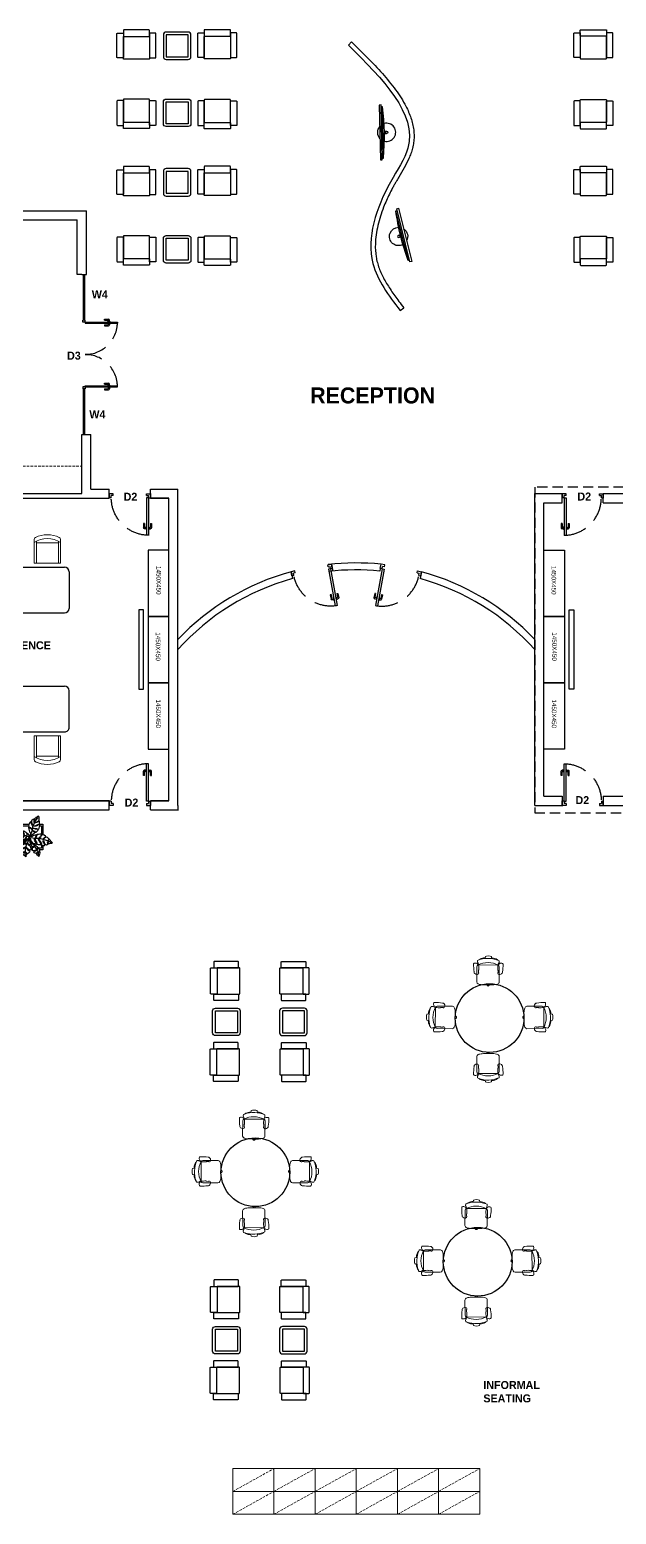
# Model space of a CAD drawing. Header units: inches. Extents: x 484217 to 497210, y -26946 to -21493.
# Drawn here: x 485669 to 486246, y -25058 to -23597 of the extents above; entities that cross this region are included whole.
import ezdxf
from ezdxf.enums import TextEntityAlignment as Align

# ---------------------------------------------------------------- set-up
doc = ezdxf.new("R2010")
doc.units = ezdxf.units.IN
doc.header["$LTSCALE"] = 20
doc.header["$MEASUREMENT"] = 0
for name, pattern in [('DASHED', [0.75, 0.5, -0.25]), ('HIDDEN', [9.525, 6.35, -3.175]), ('HIDDEN2', [0.1875, 0.125, -0.0625])]:
    doc.linetypes.add(name, pattern=pattern)
for name, color, linetype in [('_text', 7, 'Continuous'), ('A_FURN', 250, 'Continuous'), ('Ceco.NET 17', 3, 'Continuous'), ('GLAZING', 4, 'Continuous'), ('I-DOORS', 104, 'Continuous'), ('I-FURN', 4, 'Continuous'), ('I-WALL-IN', 3, 'Continuous'), ('SCREEN', 252, 'Continuous'), ('Water Main', 5, 'DASHED')]:
    doc.layers.add(name, color=color, linetype=linetype)
doc.layers.add('A-furniture', color=50, linetype='Continuous', lineweight=9)
doc.layers.add('I-ANNO-TEXT', color=7, linetype='Continuous', lineweight=18)
doc.styles.add('F-TEXT', font='techl___.ttf')
doc.styles.add('ISO', font='ISO', dxfattribs={"width": 0.85})
doc.styles.add('MICRO', font='')
doc.styles.get('MICRO').set_extended_font_data('MicrogrammaSSi', bold=True)

# ---------------------------------------------------------------- blocks, each defined once
blk = doc.blocks.new('205')
at = {"layer": 'A-furniture'}
for p, q in [((-290, 207), (-290, -310)), ((-240, 168), (-240, -310)), ((-240, 130), (240, 130)), ((240, -310), (240, 168)), ((290, -310), (290, 207)), ((-290, -310), (290, -310))]:
    blk.add_line(p, q, dxfattribs=at)
for centre, radius, start, end in [((-240, 207), 50, 114.9011, 180), ((0, -310), 535, 57.1763, 122.8237), ((0, -310), 620, 65.0989, 114.9011), ((240, 207), 50, 360, 65.0989)]:
    blk.add_arc(centre, radius, start, end, dxfattribs=at)
at = {"layer": 'A-furniture', "style": 'ISO', "width": 0.85, "flags": 3}
blk.add_attdef('KAB', text='', height=100, dxfattribs=at).set_placement((0, 0), align=Align.CENTER)
blk = doc.blocks.new('EIHFEOUH')
at = {"linetype": 'ByBlock'}
for points in [[(275, 0), (-275, 0, 0.414214), (-285, -10), (-285, -130, 0.414214), (-275, -140), (275, -140, 0.414214), (285, -130), (285, -10, 0.414214)], [(-415, -70), (-295, -70, -0.414214), (-285, -80), (-285, -600, -0.414214), (-295, -610), (-415, -610, -0.414214), (-425, -600), (-425, -80, -0.414214)], [(-275, -140), (275, -140, -0.414214), (285, -150), (285, -630, -0.414214), (275, -640), (-275, -640, -0.414214), (-285, -630), (-285, -150, -0.414214)], [(415, -70), (295, -70, 0.414214), (285, -80), (285, -600, 0.414214), (295, -610), (415, -610, 0.414214), (425, -600), (425, -80, 0.414214)]]:
    blk.add_lwpolyline(points, format="xyb", close=True, dxfattribs=at)
blk = doc.blocks.new('A$C6A0E07C9')
at = {"layer": 'A-furniture'}
for p, q in [((-0.291, 0.02), (-0.289, 0.029)), ((-0.288, 0.01), (-0.291, 0.02)), ((-0.289, 0.029), (-0.284, 0.038)), ((-0.282, 0.002), (-0.288, 0.01)), ((-0.284, 0.038), (-0.276, 0.044)), ((-0.274, -0.003), (-0.282, 0.002)), ((-0.276, 0.044), (-0.267, 0.046)), ((-0.269, 0.177), (-0.266, 0.205)), ((-0.214, 0.272), (0.118, 0.288)), ((-0.012, 0.242), (-0.025, 0.242)), ((-0.011, 0.243), (-0.012, 0.242)), ((-0.008, 0.248), (-0.011, 0.243)), ((-0.011, 0.243), (-0.011, 0.243)), ((0.038, 0.251), (-0.003, 0.25)), ((0.042, 0.251), (0.045, 0.247)), ((0.045, 0.247), (0.046, 0.246)), ((0.046, 0.246), (0.048, 0.245)), ((0.048, 0.245), (0.048, 0.245)), ((0.159, 0.25), (0.179, -0.167)), ((0.315, 0.121), (0.306, 0.12)), ((0.313, 0.121), (0.347, 0.116)), ((0.315, 0.152), (0.319, 0.129)), ((0.351, 0.113), (0.36, 0.088)), ((0.364, 0.015), (0.358, -0.011)), ((0.36, 0.088), (0.366, 0.051)), ((0.366, 0.051), (0.364, 0.015)), ((-0.264, -0.004), (-0.274, -0.003)), ((-0.189, -0.217), (0.143, -0.2)), ((0.009, -0.176), (-0.004, -0.177)), ((0.009, -0.176), (0.009, -0.176)), ((0.01, -0.176), (0.009, -0.176)), ((0.013, -0.182), (0.01, -0.176)), ((0.059, -0.18), (0.018, -0.183)), ((0.063, -0.179), (0.066, -0.175)), ((0.066, -0.175), (0.067, -0.174)), ((0.067, -0.174), (0.069, -0.173)), ((0.069, -0.173), (0.069, -0.173)), ((0.296, -0.147), (0.284, -0.159)), ((0.311, -0.022), (0.322, -0.023)), ((0.32, -0.023), (0.355, -0.015)), ((0.355, -0.015), (0.356, -0.013)), ((0.356, -0.013), (0.358, -0.011))]:
    blk.add_line(p, q, dxfattribs=at)
for centre, radius, start, end in [((0.027, 0.278), 0.0792, 129.4999, 189.1152), ((0.007, 0.283), 0.0635, 94.0792, 117.5938), ((0.224, -0.892), 1.257, 92.3594, 100.1757), ((0.172, 0.345), 0.0192, 28.1256, 89.2436), ((0.121, 0.323), 0.0749, 330.3794, 24.513), ((0.182, 0.142), 0.452, 175.5289, 182.0991), ((72.219, 3.627), 72.574, 182.76527, 182.92488), ((0.594, -0.035), 0.893, 162.1203, 164.4323), ((-0.21, 0.223), 0.0487, 94.526, 161.0109), ((-0.022, 0.271), 0.0292, 192.0047, 264.4409), ((-0.004, 0.244), 0.00623, 84.8455, 131.3174), ((0.037, 0.241), 0.0101, 64.5281, 88.6391), ((0.001, 1.553), 1.309, 272.0899, 276.676), ((0.117, 0.241), 0.0463, 34.0902, 88.4441), ((0.149, 0.274), 0.0211, 279.8693, 313.3434), ((-0.249, 0.025), 0.471, 334.5973, 30.9732), ((0.17, 0.245), 0.0129, 130.1366, 158.0173), ((0.187, 0.181), 0.0779, 100.0525, 108.2672), ((0.108, 0.326), 0.0879, 309.6726, 333.0223), ((-1.125, 2.793), 2.849, 297.1157, 298.0695), ((-0.92, -0.013), 1.143, 14.0931, 15.0056), ((0.234, 0.223), 0.0597, 72.5282, 107.7011), ((0.195, 0.222), 0.0806, 25.5198, 45.5387), ((-0.301, 0.026), 0.614, 339.6108, 22.0467), ((0.128, 0.125), 0.189, 8.0925, 40.8276), ((0.31, 0.129), 0.0088, 301.088, 3.1667), ((0.347, 0.111), 0.00513, 22.8184, 91.0076), ((0.081, -0.062), 0.341, 182.481, 200.7553), ((-0.186, -0.16), 0.0572, 202.8821, 266.1169), ((0.052, -0.207), 0.0792, 176.5782, 236.1936), ((0.002, -0.206), 0.0292, 101.2525, 173.6887), ((0.031, -0.214), 0.0635, 248.0997, 271.6142), ((0.017, -0.177), 0.00623, 234.376, 280.848), ((0.131, 0.976), 1.257, 265.5178, 273.334), ((0.058, -0.17), 0.0101, 277.0543, 301.1654), ((0.152, -1.479), 1.309, 89.0174, 93.6036), ((0.138, -0.155), 0.0449, 276.7939, 330.1521), ((0.172, -0.191), 0.0211, 52.3501, 85.8241), ((0.197, -0.155), 0.0211, 212.6602, 229.0352), ((0.163, -0.292), 0.122, 63.0548, 80.6357), ((0.136, -0.248), 0.0879, 32.6712, 56.0209), ((0.202, -0.26), 0.0192, 276.4498, 337.5679), ((-0.92, -0.013), 1.143, 350.6964, 351.6126), ((0.149, -0.244), 0.0749, 341.1805, 35.314), ((0.324, 0.055), 0.26, 246.1539, 250.8174), ((0.249, -0.153), 0.0392, 254.2998, 275.9911), ((0.254, -0.14), 0.0518, 269.3553, 293.3788), ((0.116, -0.038), 0.211, 328.6962, 1.8079), ((0.318, -0.031), 0.00903, 2.1237, 63.3709)]:
    blk.add_arc(centre, radius, start, end, dxfattribs=at)
blk = doc.blocks.new('door 1')
for p, q in [((86, 0), (0, 0)), ((0, -90), (0, 0)), ((86, -43), (86, 0)), ((814, 0), (900, 0)), ((814, -43), (814, 0)), ((900, -90), (900, 0)), ((43, -90), (0, -90)), ((86, -43), (43, -43)), ((43, -90), (43, -43)), ((43, -90), (43, -43)), ((43, -90), (43, -911)), ((43, -90), (86, -90)), ((86, -90), (86, -909)), ((814, -43), (857, -43)), ((857, -90), (857, -43)), ((857, -90), (857, -43)), ((857, -90), (900, -90)), ((857, -90), (857, -90)), ((-21, -652), (-21, -749)), ((0, -652), (-21, -652)), ((0, -652), (0, -738)), ((32, -738), (0, -738)), ((32, -770), (0, -770)), ((32, -727), (32, -781)), ((43, -727), (32, -727)), ((43, -781), (32, -781)), ((86, -727), (96, -727)), ((86, -781), (96, -781)), ((96, -727), (96, -781)), ((96, -738), (129, -738)), ((96, -770), (129, -770)), ((129, -652), (129, -738)), ((129, -652), (150, -652)), ((150, -652), (150, -749))]:
    blk.add_line(p, q)
at = {"linetype": 'DASHED', "ltscale": 50}
blk.add_arc((32, -86), 825, 270.745, 1.3972, dxfattribs=at)
for centre, start, end in [((0, -749), 180, 270), ((129, -749), 270, 0)]:
    blk.add_arc(centre, 21.4, start, end)
blk = doc.blocks.new('pivot door')
blk.add_line((-188253, -329835), (-188265, -329835))
at = {"layer": 'I-DOORS', "rotation": 180}
blk.add_blockref('door 1', (-188253, -329835), dxfattribs=at)
blk = doc.blocks.new('glass door- 1500')
for p, q in [((410311, -8728), (410311, -8632)), ((410364, -8611), (410332, -8611)), ((410332, -8728), (410332, -8643)), ((410364, -8643), (410332, -8643)), ((410375, -8600), (410364, -8600)), ((410364, -8653), (410364, -8600)), ((410375, -8653), (410364, -8653)), ((410375, -9162), (410375, -8433)), ((410396, -9162), (410396, -8433)), ((410396, -8600), (410407, -8600)), ((410396, -8653), (410407, -8653)), ((410407, -8653), (410407, -8600)), ((410407, -8611), (410439, -8611)), ((410407, -8643), (410439, -8643)), ((410439, -8728), (410439, -8643)), ((410461, -8728), (410461, -8632)), ((411747, -8728), (411747, -8632)), ((411800, -8611), (411768, -8611)), ((411800, -8643), (411768, -8643)), ((411768, -8728), (411768, -8643)), ((411811, -8600), (411800, -8600)), ((411800, -8653), (411800, -8600)), ((411811, -8653), (411800, -8653)), ((411811, -9162), (411811, -8433)), ((411832, -9162), (411832, -8433)), ((411832, -8600), (411843, -8600)), ((411832, -8653), (411843, -8653)), ((411843, -8653), (411843, -8600)), ((411843, -8611), (411875, -8611)), ((411843, -8643), (411875, -8643)), ((411875, -8728), (411875, -8643)), ((411896, -8728), (411896, -8632)), ((410332, -8728), (410311, -8728)), ((410439, -8728), (410461, -8728)), ((411768, -8728), (411747, -8728)), ((411875, -8728), (411896, -8728)), ((410332, -9162), (410332, -9209)), ((410375, -9162), (410332, -9162)), ((410375, -9209), (410332, -9209)), ((410375, -9162), (410375, -9209)), ((410375, -9162), (410375, -9209)), ((410375, -9162), (410396, -9162)), ((411832, -9162), (411811, -9162)), ((411832, -9162), (411832, -9209)), ((411832, -9162), (411832, -9209)), ((411832, -9162), (411875, -9162)), ((411832, -9209), (411875, -9209)), ((411875, -9162), (411875, -9209))]:
    blk.add_line(p, q)
for points in [[(410375, -8433), (410396, -8433)], [(411832, -8433), (411811, -8433)]]:
    blk.add_lwpolyline(points)
for centre, start, end in [((410332, -8632), 90, 180), ((410439, -8632), 0, 90), ((411768, -8632), 90, 180), ((411875, -8632), 0, 90)]:
    blk.add_arc(centre, 21.4, start, end)
at = {"linetype": 'DASHED', "ltscale": 50}
for centre, start, end in [((410375, -9162), 0, 90), ((411832, -9162), 90, 180)]:
    blk.add_arc(centre, 729, start, end, dxfattribs=at)
blk = doc.blocks.new('asdas')
for points in [[(124, 1937.4), (95.1, 1820.9)], [(99, 1819.9), (127.9, 1936.4)], [(102.8, 1823.1), (129.8, 1931.8)], [(127.9, 1936.4), (124, 1937.4)], [(129.8, 1931.8), (126.9, 1932.5)], [(118.3, 1874.4), (123.2, 1873.2)], [(118.9, 1876.8), (121.4, 1876.2)], [(119.5, 1879.2), (124.4, 1878)], [(95.1, 1820.9), (99, 1819.9)], [(99.9, 1823.8), (102.8, 1823.1)]]:
    blk.add_lwpolyline(points)
for points in [[(102.8, 1823.1, 0.053571), (129.8, 1931.8)], [(112.8, 1892.3, 0.392563), (106.3, 1865.9)], [(114.2, 1858, 1.292134), (123.6, 1895.6)]]:
    blk.add_lwpolyline(points, format="xyb")
blk.add_circle((123.8, 1875.6), 2.5)
blk = doc.blocks.new('Drawing10')
at = {"layer": 'Ceco.NET 17', "color": 7}
for p, q in [((-0.02, 0.263), (-0.059, 0.273)), ((0.029, 0.247), (-0.02, 0.263)), ((0.07, 0.24), (0.029, 0.247)), ((0.103, 0.231), (0.07, 0.24)), ((0.156, 0.21), (0.103, 0.231)), ((0.189, 0.199), (0.156, 0.21))]:
    blk.add_line(p, q, dxfattribs=at)
for points in [[(0.331, 0.528), (0.32, 0.524), (0.312, 0.519), (0.305, 0.512), (0.303, 0.502), (0.302, 0.488), (0.297, 0.489), (0.297, 0.5), (0.294, 0.505), (0.289, 0.504), (0.28, 0.496), (0.271, 0.491), (0.266, 0.483), (0.266, 0.466), (0.266, 0.443), (0.266, 0.43), (0.262, 0.426), (0.26, 0.433), (0.259, 0.456), (0.261, 0.479), (0.255, 0.482), (0.243, 0.473), (0.234, 0.468), (0.226, 0.462), (0.22, 0.453), (0.218, 0.439), (0.225, 0.417), (0.233, 0.398), (0.243, 0.379), (0.242, 0.371), (0.236, 0.375), (0.232, 0.386), (0.223, 0.402), (0.212, 0.423), (0.209, 0.437), (0.198, 0.435), (0.188, 0.417), (0.184, 0.408), (0.18, 0.396), (0.174, 0.372), (0.189, 0.355), (0.203, 0.347), (0.221, 0.334), (0.227, 0.323), (0.23, 0.315), (0.224, 0.319), (0.217, 0.33), (0.2, 0.34), (0.183, 0.352), (0.174, 0.355), (0.174, 0.348), (0.177, 0.325), (0.183, 0.3), (0.19, 0.282), (0.203, 0.266), (0.203, 0.253), (0.194, 0.21), (0.213, 0.227), (0.233, 0.24), (0.269, 0.267), (0.269, 0.27), (0.26, 0.283), (0.237, 0.295), (0.233, 0.306), (0.241, 0.302), (0.265, 0.293), (0.279, 0.277), (0.288, 0.276), (0.289, 0.275), (0.292, 0.278), (0.308, 0.291), (0.319, 0.301), (0.325, 0.309), (0.32, 0.318), (0.302, 0.321), (0.281, 0.325), (0.255, 0.331), (0.243, 0.335), (0.248, 0.336), (0.269, 0.337), (0.297, 0.331), (0.325, 0.325), (0.335, 0.326), (0.341, 0.338), (0.345, 0.361), (0.349, 0.379), (0.349, 0.394), (0.332, 0.39), (0.302, 0.376), (0.276, 0.372), (0.258, 0.37), (0.259, 0.376), (0.278, 0.377), (0.297, 0.384), (0.318, 0.394), (0.338, 0.4), (0.346, 0.41), (0.345, 0.427), (0.343, 0.446), (0.323, 0.442), (0.306, 0.43), (0.285, 0.42), (0.272, 0.42), (0.286, 0.427), (0.309, 0.438), (0.328, 0.452), (0.34, 0.456), (0.34, 0.479), (0.34, 0.499), (0.34, 0.512), (0.336, 0.519)], [(-0.066, 0.275), (-0.059, 0.28), (-0.052, 0.283), (-0.038, 0.283), (-0.021, 0.284), (-0.008, 0.285), (-0.001, 0.28), (0.001, 0.27), (0.005, 0.258), (0.009, 0.257), (0.006, 0.266), (0.004, 0.277), (0.005, 0.287), (0.009, 0.289), (0.02, 0.292), (0.03, 0.295), (0.038, 0.296), (0.048, 0.289), (0.052, 0.271), (0.055, 0.257), (0.057, 0.245), (0.063, 0.247), (0.06, 0.265), (0.055, 0.282), (0.051, 0.293), (0.049, 0.298), (0.052, 0.3), (0.067, 0.298), (0.08, 0.297), (0.093, 0.295), (0.094, 0.279), (0.097, 0.261), (0.102, 0.245), (0.103, 0.236), (0.107, 0.232), (0.109, 0.237), (0.105, 0.253), (0.1, 0.268), (0.099, 0.281), (0.103, 0.293), (0.109, 0.29), (0.118, 0.283), (0.131, 0.278), (0.144, 0.268), (0.147, 0.25), (0.145, 0.229), (0.148, 0.216), (0.151, 0.222), (0.151, 0.232), (0.15, 0.246), (0.151, 0.254), (0.149, 0.261), (0.153, 0.261), (0.16, 0.255), (0.17, 0.243), (0.175, 0.232), (0.184, 0.219), (0.192, 0.204), (0.184, 0.192), (0.172, 0.182), (0.164, 0.173), (0.153, 0.168), (0.138, 0.166), (0.128, 0.169), (0.131, 0.178), (0.139, 0.192), (0.144, 0.201), (0.145, 0.207), (0.136, 0.207), (0.13, 0.198), (0.123, 0.175), (0.119, 0.165), (0.113, 0.16), (0.101, 0.159), (0.086, 0.159), (0.076, 0.16), (0.07, 0.168), (0.077, 0.18), (0.094, 0.197), (0.105, 0.21), (0.108, 0.221), (0.104, 0.225), (0.097, 0.212), (0.086, 0.2), (0.075, 0.19), (0.066, 0.176), (0.059, 0.166), (0.051, 0.163), (0.037, 0.164), (0.027, 0.167), (0.011, 0.182), (0.024, 0.189), (0.046, 0.208), (0.056, 0.22), (0.06, 0.228), (0.061, 0.236), (0.054, 0.234), (0.048, 0.221), (0.034, 0.207), (0.02, 0.2), (0.006, 0.19), (-0.006, 0.192), (-0.016, 0.199), (-0.022, 0.206), (-0.025, 0.215), (-0.009, 0.225), (0.006, 0.233), (0.015, 0.242), (0.01, 0.245), (0, 0.238), (-0.011, 0.232), (-0.025, 0.222), (-0.03, 0.223), (-0.033, 0.231), (-0.041, 0.249), (-0.053, 0.26), (-0.063, 0.271)], [(0.547, 0.11), (0.54, 0.118), (0.532, 0.126), (0.525, 0.137), (0.516, 0.148), (0.509, 0.156), (0.5, 0.156), (0.49, 0.152), (0.48, 0.141), (0.478, 0.146), (0.486, 0.156), (0.5, 0.159), (0.5, 0.166), (0.494, 0.172), (0.48, 0.183), (0.468, 0.192), (0.455, 0.2), (0.441, 0.194), (0.428, 0.187), (0.419, 0.178), (0.411, 0.169), (0.405, 0.172), (0.414, 0.183), (0.423, 0.191), (0.434, 0.198), (0.441, 0.202), (0.446, 0.208), (0.437, 0.213), (0.416, 0.227), (0.401, 0.232), (0.387, 0.234), (0.37, 0.217), (0.362, 0.2), (0.351, 0.184), (0.342, 0.185), (0.354, 0.197), (0.36, 0.213), (0.369, 0.226), (0.376, 0.235), (0.375, 0.241), (0.365, 0.245), (0.35, 0.245), (0.332, 0.242), (0.31, 0.239), (0.301, 0.227), (0.293, 0.205), (0.288, 0.186), (0.284, 0.196), (0.291, 0.218), (0.295, 0.226), (0.297, 0.231), (0.293, 0.234), (0.278, 0.23), (0.257, 0.222), (0.245, 0.217), (0.23, 0.21), (0.219, 0.207), (0.193, 0.203), (0.197, 0.184), (0.202, 0.158), (0.211, 0.143), (0.223, 0.13), (0.23, 0.115), (0.248, 0.106), (0.267, 0.098), (0.294, 0.089), (0.297, 0.095), (0.294, 0.111), (0.284, 0.125), (0.273, 0.14), (0.267, 0.158), (0.267, 0.172), (0.271, 0.174), (0.277, 0.171), (0.277, 0.152), (0.288, 0.135), (0.296, 0.124), (0.305, 0.103), (0.306, 0.087), (0.325, 0.084), (0.344, 0.081), (0.362, 0.076), (0.368, 0.082), (0.366, 0.093), (0.354, 0.119), (0.344, 0.135), (0.336, 0.148), (0.328, 0.168), (0.334, 0.172), (0.346, 0.152), (0.358, 0.13), (0.373, 0.107), (0.377, 0.091), (0.376, 0.078), (0.383, 0.072), (0.403, 0.068), (0.412, 0.067), (0.426, 0.069), (0.43, 0.074), (0.422, 0.085), (0.416, 0.103), (0.405, 0.125), (0.401, 0.139), (0.401, 0.148), (0.407, 0.147), (0.411, 0.135), (0.419, 0.116), (0.427, 0.095), (0.438, 0.082), (0.454, 0.076), (0.462, 0.078), (0.473, 0.085), (0.479, 0.096), (0.47, 0.116), (0.474, 0.124), (0.478, 0.112), (0.485, 0.101), (0.49, 0.094), (0.501, 0.098), (0.515, 0.102), (0.524, 0.106), (0.537, 0.105)], [(-0.02, -0.051), (-0.027, -0.031), (-0.033, -0.013), (-0.042, 0.014), (-0.044, 0.024), (-0.029, 0.039), (-0.019, 0.044), (-0.016, 0.05), (-0.023, 0.049), (-0.034, 0.045), (-0.042, 0.037), (-0.049, 0.037), (-0.053, 0.049), (-0.049, 0.062), (-0.045, 0.089), (-0.037, 0.094), (-0.019, 0.097), (-0.004, 0.096), (0, 0.099), (-0.007, 0.101), (-0.027, 0.105), (-0.039, 0.105), (-0.037, 0.111), (-0.028, 0.119), (-0.014, 0.13), (-0.001, 0.143), (0.017, 0.14), (0.033, 0.129), (0.045, 0.128), (0.038, 0.133), (0.027, 0.138), (0.027, 0.145), (0.037, 0.147), (0.069, 0.152), (0.123, 0.156), (0.151, 0.158), (0.123, 0.138), (0.091, 0.116), (0.071, 0.087), (0.054, 0.088), (0.05, 0.102), (0.057, 0.122), (0.054, 0.125), (0.046, 0.111), (0.044, 0.093), (0.051, 0.08), (0.055, 0.068), (0.049, 0.052), (0.039, 0.035), (0.025, 0.043), (0.021, 0.065), (0.012, 0.088), (0.004, 0.093), (0.009, 0.078), (0.014, 0.06), (0.016, 0.044), (0.023, 0.032), (0.031, 0.023), (0.024, 0.008), (0.015, -0.005), (0.009, -0.013), (0, 0), (-0.004, 0.026), (-0.01, 0.039), (-0.012, 0.029), (-0.007, 0.004), (-0.004, -0.007), (0.003, -0.017), (-0.011, -0.021), (-0.018, -0.023)], [(0.203, 0.147), (0.221, 0.112), (0.237, 0.101), (0.268, 0.081), (0.273, 0.073), (0.272, 0.067), (0.27, 0.056), (0.274, 0.051), (0.278, 0.064), (0.283, 0.071), (0.29, 0.066), (0.298, 0.059), (0.31, 0.052), (0.313, 0.037), (0.311, 0.023), (0.307, 0.007), (0.31, -0.006), (0.316, 0), (0.315, 0.011), (0.318, 0.027), (0.322, 0.035), (0.327, 0.03), (0.335, 0.013), (0.345, -0.005), (0.344, -0.017), (0.333, -0.03), (0.322, -0.044), (0.33, -0.043), (0.337, -0.033), (0.348, -0.031), (0.349, -0.048), (0.344, -0.067), (0.339, -0.086), (0.335, -0.104), (0.312, -0.083), (0.306, -0.071), (0.299, -0.066), (0.302, -0.055), (0.313, -0.049), (0.315, -0.041), (0.306, -0.046), (0.294, -0.053), (0.291, -0.06), (0.279, -0.055), (0.266, -0.047), (0.255, -0.032), (0.269, -0.019), (0.287, -0.014), (0.3, -0.011), (0.299, -0.004), (0.286, -0.007), (0.271, -0.009), (0.256, -0.017), (0.247, -0.019), (0.238, -0.009), (0.233, 0.008), (0.233, 0.019), (0.228, 0.033), (0.237, 0.041), (0.256, 0.042), (0.265, 0.044), (0.264, 0.049), (0.256, 0.047), (0.236, 0.046), (0.228, 0.045), (0.222, 0.073), (0.216, 0.101), (0.206, 0.131)]]:
    blk.add_lwpolyline(points, close=True, dxfattribs=at)
for points in [[(0.206, 0.225), (0.234, 0.312), (0.243, 0.364), (0.261, 0.413), (0.297, 0.476), (0.326, 0.508)], [(0, 0.276), (0, 0.4), (0.182, 0.4)], [(0, 0.23), (0, 0.238)], [(0.025, 0.293), (0.025, 0.375), (0.175, 0.375)], [(0.224, 0.4), (0.232, 0.4)], [(0.237, 0.375), (0.242, 0.375)], [(0.259, 0.375), (0.295, 0.375)], [(0.338, 0.4), (0.4, 0.4), (0.4, 0.232)], [(0.348, 0.375), (0.375, 0.375), (0.375, 0.24)], [(0.375, 0.234), (0.375, 0.222)], [(0.126, 0.15), (0.09, 0.139), (0.044, 0.125), (0.007, 0.107), (-0.008, 0.075), (-0.019, 0.031), (-0.023, -0.012)], [(0, 0.142), (0, 0.191)], [(0.072, 0), (0.018, 0)], [(0.025, 0.19), (0.025, 0.202)], [(0.025, 0.134), (0.025, 0.169)], [(0.025, 0.03), (0.025, 0.042)], [(0.11, 0.025), (0.029, 0.025)], [(0.191, 0.189), (0.191, 0.164), (0.19, 0.141), (0.192, 0.118), (0.197, 0.094), (0.2, 0.079), (0.194, 0.076), (0.179, 0.082), (0.168, 0.093), (0.161, 0.107), (0.154, 0.102), (0.16, 0.091), (0.17, 0.076), (0.189, 0.069), (0.204, 0.057), (0.205, 0.04), (0.208, 0.023), (0.207, 0.007), (0.202, -0.007), (0.191, -0.008), (0.166, 0.008), (0.152, 0.026), (0.139, 0.043), (0.134, 0.037), (0.142, 0.022), (0.155, 0.007), (0.177, -0.01), (0.191, -0.021), (0.193, -0.032), (0.183, -0.043), (0.173, -0.051), (0.157, -0.061), (0.142, -0.052), (0.13, -0.036), (0.12, -0.034), (0.124, -0.043), (0.137, -0.054), (0.149, -0.063), (0.148, -0.067), (0.134, -0.077), (0.132, -0.096), (0.132, -0.113), (0.12, -0.102), (0.105, -0.09), (0.089, -0.075), (0.081, -0.058), (0.084, -0.048), (0.105, -0.042), (0.116, -0.037), (0.111, -0.031), (0.094, -0.037), (0.081, -0.04), (0.072, -0.043), (0.072, -0.025), (0.072, -0.007), (0.072, 0.008), (0.082, 0.015), (0.108, 0.023), (0.117, 0.031), (0.121, 0.039), (0.112, 0.035), (0.102, 0.028), (0.084, 0.025), (0.072, 0.035), (0.072, 0.055), (0.078, 0.07), (0.087, 0.087), (0.099, 0.088), (0.124, 0.093), (0.14, 0.094), (0.135, 0.098), (0.121, 0.099), (0.102, 0.098), (0.098, 0.102), (0.103, 0.108), (0.116, 0.119), (0.13, 0.132), (0.191, 0.189)], [(0.185, 0.178), (0.165, 0.136), (0.14, 0.087), (0.126, 0.037), (0.12, -0.01), (0.114, -0.055), (0.117, -0.082), (0.127, -0.102)], [(0.153, 0.025), (0.14, 0.025)], [(0.179, 0), (0.164, 0)], [(0.235, 0), (0.204, 0)], [(0.231, 0.025), (0.207, 0.025)], [(0.212, 0.19), (0.269, 0.184), (0.331, 0.182), (0.383, 0.173), (0.451, 0.152), (0.511, 0.127), (0.529, 0.115)], [(0.218, 0.108), (0.265, 0.06), (0.283, 0.028), (0.312, -0.014), (0.323, -0.05), (0.331, -0.093)], [(0.315, 0), (0.309, 0)], [(0.318, 0.025), (0.311, 0.025)], [(0.375, 0.099), (0.375, 0.025), (0.33, 0.025)], [(0.4, 0.068), (0.4, 0), (0.342, 0)]]:
    blk.add_lwpolyline(points, dxfattribs=at)
for radius, start, end in [(0.152, 66.8462, 69.1635), (0.152, 207.3985, 208.1983), (0.11, 239.4978, 242.4297), (0.11, 256.133, 263.4421)]:
    blk.add_arc((0.19, 0.193), radius, start, end, dxfattribs=at)

msp = doc.modelspace()

# ---------------------------------------------------------------- linework, layer by layer
for p, q in [((485985.3, -23609, 6.9), (485982.1, -23612.2, 6.9)), ((486032.9, -23873.3, 6.9), (486036.5, -23870.6, 6.9)), ((485925.7, -24130.4, 6.9), (485927, -24137.1, 6.9)), ((485965.5, -24123, 6.9), (485966.8, -24129.7, 6.9)), ((486013.5, -24127, 6.9), (486013, -24129.7, 6.9)), ((486054, -24130.4, 6.9), (486052.8, -24137.1, 6.9))]:
    msp.add_line(p, q)
for radius, start, end in [(242.5, 105.3408, 136.3732), (242.5, 84.2411, 96.5664), (235.7, 84.3738, 96.5664), (242.5, 43.6267, 74.6591), (235.7, 105.4832, 138.1229), (235.7, 41.8769, 74.5167)]:
    msp.add_arc((485989.9, -24364.2, 6.9), radius, start, end)
msp.add_spline([(485982.1, -23612.2, 6.9), (486040.6, -23713.5, 6.9), (486023.6, -23746.9, 6.9), (486006.2, -23827.1, 6.9), (486032.9, -23873.3, 6.9)], degree=3)
msp.add_open_spline([(485985.3, -23609, 6.9), (485990.5, -23614.1, 6.9), (485995.8, -23619.3, 6.9), (486005.9, -23629.8, 6.9), (486010.9, -23635, 6.9), (486020.2, -23645.5, 6.9), (486024.6, -23650.8, 6.9), (486032.4, -23661.5, 6.9), (486035.8, -23666.8, 6.9), (486040.7, -23676.1, 6.9), (486042.3, -23680, 6.9), (486044.9, -23687.8, 6.9), (486045.9, -23691.7, 6.9), (486046.8, -23699, 6.9), (486046.8, -23702.3, 6.9), (486046.4, -23707.2, 6.9), (486046.2, -23708.9, 6.9), (486045.7, -23711.6, 6.9), (486045.5, -23712.6, 6.9), (486045, -23714.6, 6.9), (486044.8, -23715.4, 6.9), (486044.2, -23717.1, 6.9), (486044, -23717.9, 6.9), (486043, -23720.4, 6.9), (486042.4, -23722.1, 6.9), (486040.2, -23726.8, 6.9), (486038.6, -23729.9, 6.9), (486035.2, -23735.9, 6.9), (486033.4, -23739, 6.9), (486030.8, -23743.5, 6.9), (486029.9, -23745, 6.9), (486028.4, -23747.6, 6.9), (486027.8, -23748.6, 6.9), (486026.7, -23750.6, 6.9), (486026.2, -23751.6, 6.9), (486024.5, -23754.7, 6.9), (486023.4, -23756.8, 6.9), (486020.4, -23763, 6.9), (486018.5, -23767.3, 6.9), (486014.4, -23777.6, 6.9), (486012.5, -23783.7, 6.9), (486009.7, -23795.9, 6.9), (486008.8, -23801.9, 6.9), (486008.5, -23812.1, 6.9), (486008.8, -23816.3, 6.9), (486009.7, -23822.3, 6.9), (486010.1, -23824.2, 6.9), (486011.1, -23827.9, 6.9), (486011.7, -23829.8, 6.9), (486013.7, -23835.3, 6.9), (486015.4, -23839, 6.9), (486019.4, -23846.3, 6.9), (486021.7, -23849.9, 6.9), (486026.5, -23857.1, 6.9), (486029.1, -23860.7, 6.9), (486033.4, -23866.4, 6.9), (486034.9, -23868.5, 6.9), (486036.5, -23870.6, 6.9)], degree=3, knots=[0, 0, 0, 0, 57.064339, 57.064339, 114.128678, 114.128678, 171.193018, 171.193018, 228.257357, 228.257357, 268.319604, 268.319604, 308.381852, 308.381852, 341.286461, 341.286461, 357.598545, 357.598545, 368.155775, 368.155775, 376.613663, 376.613663, 385.071552, 385.071552, 401.987328, 401.987328, 433.867763, 433.867763, 465.748198, 465.748198, 481.645141, 481.645141, 492.193353, 492.193353, 502.741564, 502.741564, 523.837988, 523.837988, 566.030834, 566.030834, 626.217574, 626.217574, 686.404314, 686.404314, 730.748683, 730.748683, 751.400954, 751.400954, 772.053225, 772.053225, 813.563208, 813.563208, 855.073191, 855.073191, 896.583174, 896.583174, 920.254065, 920.254065, 920.254065, 920.254065])
at = {"layer": 'A-furniture', "linetype": 'HIDDEN2'}
for p, q in [((485868.4, -25035.2, 6.9), (485908.9, -25012.7, 6.9)), ((485908.9, -25035.2, 6.9), (485949.4, -25012.7, 6.9)), ((485949.4, -25035.2, 6.9), (485989.9, -25012.7, 6.9)), ((485989.9, -25035.2, 6.9), (486030.4, -25012.7, 6.9)), ((486030.4, -25035.2, 6.9), (486070.9, -25012.7, 6.9)), ((486070.9, -25035.2, 6.9), (486111.4, -25012.7, 6.9)), ((485868.4, -25057.7, 6.9), (485908.9, -25035.2, 6.9)), ((485908.9, -25057.7, 6.9), (485949.4, -25035.2, 6.9)), ((485949.4, -25057.7, 6.9), (485989.9, -25035.2, 6.9)), ((485989.9, -25057.7, 6.9), (486030.4, -25035.2, 6.9)), ((486030.4, -25057.7, 6.9), (486070.9, -25035.2, 6.9)), ((486070.9, -25057.7, 6.9), (486111.4, -25035.2, 6.9))]:
    msp.add_line(p, q, dxfattribs=at)
at = {"layer": 'A-furniture', "linetype": 'HIDDEN2', "elevation": 6.9}
msp.add_lwpolyline([(485575.7, -24026.5), (485719.9, -24026.5)], dxfattribs=at)
at = {"layer": 'A-furniture', "elevation": 6.9}
for points in [[(485908.9, -25035.2), (485908.9, -25012.7), (485868.4, -25012.7), (485868.4, -25035.2)], [(485949.4, -25035.2), (485949.4, -25012.7), (485908.9, -25012.7), (485908.9, -25035.2)], [(485989.9, -25035.2), (485989.9, -25012.7), (485949.4, -25012.7), (485949.4, -25035.2)], [(486030.4, -25035.2), (486030.4, -25012.7), (485989.9, -25012.7), (485989.9, -25035.2)], [(486070.9, -25035.2), (486070.9, -25012.7), (486030.4, -25012.7), (486030.4, -25035.2)], [(486111.4, -25035.2), (486111.4, -25012.7), (486070.9, -25012.7), (486070.9, -25035.2)], [(485908.9, -25057.7), (485908.9, -25035.2), (485868.4, -25035.2), (485868.4, -25057.7)], [(485949.4, -25057.7), (485949.4, -25035.2), (485908.9, -25035.2), (485908.9, -25057.7)], [(485989.9, -25057.7), (485989.9, -25035.2), (485949.4, -25035.2), (485949.4, -25057.7)], [(486030.4, -25057.7), (486030.4, -25035.2), (485989.9, -25035.2), (485989.9, -25057.7)], [(486070.9, -25057.7), (486070.9, -25035.2), (486030.4, -25035.2), (486030.4, -25057.7)], [(486111.4, -25057.7), (486111.4, -25035.2), (486070.9, -25035.2), (486070.9, -25057.7)]]:
    msp.add_lwpolyline(points, close=True, dxfattribs=at)
at = {"layer": 'A_FURN', "elevation": 6.9}
for points in [[(485785.1, -24109), (485785.1, -24174.3), (485805.4, -24174.3), (485805.4, -24109)], [(486194.6, -24109), (486194.6, -24174.3), (486174.4, -24174.3), (486174.4, -24109)], [(485785.1, -24174.3), (485785.1, -24239.5), (485805.4, -24239.5), (485805.4, -24174.3)], [(486194.6, -24174.3), (486194.6, -24239.5), (486174.4, -24239.5), (486174.4, -24174.3)], [(485785.1, -24239.5), (485785.1, -24304.8), (485805.4, -24304.8), (485805.4, -24239.5)], [(486194.6, -24239.5), (486194.6, -24304.8), (486174.4, -24304.8), (486174.4, -24239.5)]]:
    msp.add_lwpolyline(points, close=True, dxfattribs=at)
at = {"layer": 'GLAZING', "elevation": 6.9}
for points in [[(485721.4, -23882.9), (485721.4, -23837.9)], [(485722.7, -23882.9), (485722.7, -23837.9)], [(485722.7, -23882.9), (485721.4, -23882.9)], [(485721.4, -23995.4), (485721.4, -23950.4)], [(485722.7, -23950.4), (485721.4, -23950.4)], [(485722.7, -23995.4), (485722.7, -23950.4)]]:
    msp.add_lwpolyline(points, dxfattribs=at)
at = {"layer": 'I-FURN'}
for p, q in [((485309, -24125.9, 6.9), (485702.9, -24125.9, 6.9)), ((485707.4, -24130.4, 6.9), (485707.4, -24166.4, 6.9)), ((485354, -24170.9, 6.9), (485702.9, -24170.9, 6.9)), ((485354, -24242.9, 6.9), (485702.9, -24242.9, 6.9)), ((485707.4, -24283.4, 6.9), (485707.4, -24247.4, 6.9)), ((485309, -24287.9, 6.9), (485702.9, -24287.9, 6.9))]:
    msp.add_line(p, q, dxfattribs=at)
at = {"layer": 'I-FURN', "elevation": 6.9}
for points in [[(485802.9, -23626.3), (485824.5, -23626.3, 0.414214), (485827.2, -23623.6), (485827.2, -23602, 0.414214), (485824.5, -23599.3), (485802.9, -23599.3, 0.414214), (485800.2, -23602), (485800.2, -23623.6, 0.414214)], [(485802.9, -23665.3), (485824.5, -23665.3, -0.414214), (485827.2, -23668), (485827.2, -23689.6, -0.414214), (485824.5, -23692.3), (485802.9, -23692.3, -0.414214), (485800.2, -23689.6), (485800.2, -23668, -0.414214)], [(485802.9, -23760.7), (485824.5, -23760.7, 0.414214), (485827.2, -23758), (485827.2, -23736.4, 0.414214), (485824.5, -23733.7), (485802.9, -23733.7, 0.414214), (485800.2, -23736.4), (485800.2, -23758, 0.414214)], [(485802.9, -23799.6), (485824.5, -23799.6, -0.414214), (485827.2, -23802.3), (485827.2, -23823.9, -0.414214), (485824.5, -23826.6), (485802.9, -23826.6, -0.414214), (485800.2, -23823.9), (485800.2, -23802.3, -0.414214)], [(485875.6, -24562.4), (485875.6, -24584, -0.414214), (485872.9, -24586.7), (485851.3, -24586.7, -0.414214), (485848.6, -24584), (485848.6, -24562.4, -0.414214), (485851.3, -24559.7), (485872.9, -24559.7, -0.414214)], [(485914.5, -24562.4), (485914.5, -24584, 0.414214), (485917.2, -24586.7), (485938.8, -24586.7, 0.414214), (485941.5, -24584), (485941.5, -24562.4, 0.414214), (485938.8, -24559.7), (485917.2, -24559.7, 0.414214)], [(485875.6, -24875.6), (485875.6, -24897.2, -0.414214), (485872.9, -24899.9), (485851.3, -24899.9, -0.414214), (485848.6, -24897.2), (485848.6, -24875.6, -0.414214), (485851.3, -24872.9), (485872.9, -24872.9, -0.414214)], [(485914.5, -24875.6), (485914.5, -24897.2, 0.414214), (485917.2, -24899.9), (485938.8, -24899.9, 0.414214), (485941.5, -24897.2), (485941.5, -24875.6, 0.414214), (485938.8, -24872.9), (485917.2, -24872.9, 0.414214)]]:
    msp.add_lwpolyline(points, format="xyb", close=True, dxfattribs=at)
for points in [[(485802.9, -23623.6), (485824.5, -23623.6), (485824.5, -23602), (485802.9, -23602)], [(485802.9, -23668), (485824.5, -23668), (485824.5, -23689.6), (485802.9, -23689.6)], [(485802.9, -23758), (485824.5, -23758), (485824.5, -23736.4), (485802.9, -23736.4)], [(485802.9, -23802.3), (485824.5, -23802.3), (485824.5, -23823.9), (485802.9, -23823.9)], [(485872.9, -24562.4), (485872.9, -24584), (485851.3, -24584), (485851.3, -24562.4)], [(485917.2, -24562.4), (485917.2, -24584), (485938.8, -24584), (485938.8, -24562.4)], [(485872.9, -24875.6), (485872.9, -24897.2), (485851.3, -24897.2), (485851.3, -24875.6)], [(485917.2, -24875.6), (485917.2, -24897.2), (485938.8, -24897.2), (485938.8, -24875.6)]]:
    msp.add_lwpolyline(points, close=True, dxfattribs=at)
at = {"layer": 'I-FURN'}
for centre in [(486121, -24569.5, 6.9), (485890.6, -24721.2, 6.9), (486109.3, -24809.2, 6.9)]:
    msp.add_circle(centre, 33.8, dxfattribs=at)
for centre, major_axis, start_param, end_param in [((485702.9, -24130.4, 6.9), (3.18, 3.18), 5.497787, 7.068583), ((485702.9, -24166.4, 6.9), (3.18, 3.18), 3.926991, 5.497787), ((485702.9, -24247.4, 6.9), (-3.18, 3.18), 3.926991, 5.497787), ((485702.9, -24283.4, 6.9), (-3.18, 3.18), 2.356194, 3.926991)]:
    msp.add_ellipse(centre, major_axis=major_axis, ratio=1, start_param=start_param, end_param=end_param, dxfattribs=at)
at = {"layer": 'I-WALL-IN'}
for p, q in [((485719.9, -23837.9, 6.9), (485715.4, -23837.9, 6.9)), ((485724.4, -23995.4, 6.9), (485728.9, -23995.4, 6.9)), ((485575.7, -24053.5, 6.9), (485719.9, -24053.5, 6.9)), ((485746.9, -24053.5, 6.9), (485746.9, -24049, 6.9)), ((485746.9, -24053.5, 6.9), (485746.9, -24058, 6.9)), ((485787.4, -24053.5, 6.9), (485787.4, -24049, 6.9)), ((485787.4, -24053.5, 6.9), (485787.4, -24058, 6.9)), ((485809.9, -24049, 6.9), (485814.4, -24049, 6.9)), ((485814.4, -24053.5, 6.9), (485814.4, -24049, 6.9)), ((485814.4, -24360.2, 6.9), (485814.4, -24053.5, 6.9)), ((486192.4, -24053.5, 6.9), (486192.4, -24058, 6.9)), ((486232.9, -24053.5, 6.9), (486232.9, -24058, 6.9)), ((485805.4, -24058, 6.9), (485787.4, -24058, 6.9)), ((486192.4, -24062.5, 6.9), (486192.4, -24058, 6.9)), ((486232.9, -24062.5, 6.9), (486232.9, -24058, 6.9)), ((485631.9, -24355.7, 6.9), (485746.9, -24355.7, 6.9)), ((485746.9, -24360.2, 6.9), (485746.9, -24355.7, 6.9)), ((485746.9, -24364.7, 6.9), (485746.9, -24360.2, 6.9)), ((485787.4, -24355.7, 6.9), (485805.4, -24355.7, 6.9)), ((485787.4, -24360.2, 6.9), (485787.4, -24355.7, 6.9)), ((485787.4, -24364.7, 6.9), (485787.4, -24360.2, 6.9)), ((485814.4, -24360.2, 6.9), (485814.4, -24364.7, 6.9)), ((486192.4, -24351.2, 6.9), (486192.4, -24356.2, 6.9)), ((486192.4, -24360.2, 6.9), (486192.4, -24355.7, 6.9)), ((486232.9, -24351.2, 6.9), (486232.9, -24355.7, 6.9)), ((486232.9, -24360.2, 6.9), (486232.9, -24355.7, 6.9)), ((485631.9, -24364.7, 6.9), (485746.9, -24364.7, 6.9)), ((485787.4, -24364.7, 6.9), (485809.9, -24364.7, 6.9)), ((485809.9, -24364.7, 6.9), (485815, -24364.7, 6.9))]:
    msp.add_line(p, q, dxfattribs=at)
at = {"layer": 'I-WALL-IN', "elevation": 6.9}
for points in [[(485631.9, -23775.2), (485724.4, -23775.2)], [(485724.4, -23837.9), (485724.4, -23775.2)], [(485631.9, -23784.2), (485715.4, -23784.2)], [(485715.4, -23837.9), (485715.4, -23784.2)], [(485719.9, -23837.9), (485724.4, -23837.9)], [(485719.9, -24053.5), (485719.9, -23995.4)], [(485719.9, -23995.4), (485724.4, -23995.4)], [(485728.9, -24049), (485728.9, -23995.4)], [(485728.9, -24049), (485746.9, -24049)], [(485787.4, -24049), (485809.9, -24049)], [(485814.4, -24360.2), (485814.4, -24053.5)], [(486165.4, -24360.2), (486165.4, -24053.5)], [(486165.4, -24053.5), (486192.4, -24053.5)], [(486232.9, -24053.5), (486342.9, -24053.5)], [(485233.7, -24058), (485746.9, -24058)], [(485787.4, -24058), (485805.4, -24058)], [(485805.4, -24355.7), (485805.4, -24058)], [(486174.4, -24351.2), (486174.4, -24062.5)], [(486174.4, -24062.5), (486192.4, -24062.5)], [(486232.9, -24062.5), (486342.9, -24062.5)], [(485746.9, -24355.7), (485631.9, -24355.7)], [(485805.4, -24355.7), (485787.4, -24355.7)], [(486165.4, -24360.2), (486192.4, -24360.2)], [(486174.4, -24351.2), (486192.4, -24351.2)], [(486232.9, -24351.2), (486347.4, -24351.2)], [(486232.9, -24360.2), (486342.9, -24360.2)]]:
    msp.add_lwpolyline(points, dxfattribs=at)
at = {"layer": 'SCREEN', "linetype": 'HIDDEN', "elevation": 6.9}
for points in [[(485776, -24246), (485780.6, -24246), (485780.6, -24167.7), (485776, -24167.7)], [(486203.8, -24246), (486199.2, -24246), (486199.2, -24167.7), (486203.8, -24167.7)]]:
    msp.add_lwpolyline(points, close=True, dxfattribs=at)
at = {"layer": 'Water Main'}
for p, q in [((486342.9, -24047.2, 10.4), (486165.4, -24047.2, 10.4)), ((486165.4, -24047.2, 6.9), (486165.4, -24367.5, 6.9)), ((486165.4, -24367.5, 6.9), (486338, -24367.5, 6.9))]:
    msp.add_line(p, q, dxfattribs=at)

# ---------------------------------------------------------------- block references
at = {"linetype": 'Continuous', "xscale": 0.45, "yscale": 0.45, "zscale": 0.45, "rotation": 15.00000000019579}
msp.add_blockref('asdas', (486184.3, -24527.7, 3.8), dxfattribs=at)
at = {"linetype": 'Continuous', "xscale": -0.45, "yscale": 0.45, "zscale": 0.45}
msp.add_blockref('asdas', (486087.2, -24644.5, 3.8), dxfattribs=at)
at = {"layer": 'A-furniture', "extrusion": (0, 0, -1), "xscale": 0.04500000025145709, "yscale": 0.04500000025145709, "zscale": -0.04499999999999744}
msp.add_blockref('205', (-485686, -24107.9, -6.9), dxfattribs=at)
at = {"layer": 'A-furniture', "extrusion": (0, 0, -1), "xscale": -0.04500000025145709, "yscale": 0.04499999998952262, "zscale": -0.04500000025145709, "rotation": 180}
msp.add_blockref('205', (-485686, -24305.9, -6.9), dxfattribs=at)
at = {"layer": 'A-furniture'}
for p, xscale, yscale, zscale, rotation in [((486121.2, -24524.9, 6.9), 45.00000000000906, 45.00000000000906, 45.00000000000906, 86.85652716148212), ((486075.4, -24567.2, 6.9), 45.00000000027777, 45.00000000027777, 45.00000000027777, 176.8565271613339), ((486166.7, -24567.2, 6.9), -45.00000000027777, 45, 45, 183.1434728386661), ((486121.2, -24616.3, 6.9), -45.00000000000906, 45, 45, 93.14347283851791), ((485890.8, -24676.6, 6.9), 45.00000000000906, 45.00000000000906, 45.00000000000906, 86.85652716148212), ((485844.9, -24718.9, 6.9), 45.00000000027777, 45.00000000027777, 45.00000000027777, 176.8565271613339), ((485936.2, -24718.9, 6.9), -45.00000000027777, 45, 45, 183.1434728386661), ((485890.8, -24768, 6.9), -45.00000000000906, 45, 45, 93.14347283851791), ((486109.5, -24764.6, 6.9), 45.00000000000906, 45.00000000000906, 45.00000000000906, 86.85652716148212), ((486063.6, -24806.8, 6.9), 45.00000000027777, 45.00000000027777, 45.00000000027777, 176.8565271613339), ((486155, -24806.8, 6.9), -45.00000000027777, 45, 45, 183.1434728386661), ((486109.5, -24855.9, 6.9), -45.00000000000906, 45, 45, 93.14347283851791)]:
    msp.add_blockref('A$C6A0E07C9', p, dxfattribs=dict(at, xscale=xscale, yscale=yscale, zscale=zscale, rotation=rotation))
at = {"layer": 'Ceco.NET 17', "xscale": 62.77618433859136, "yscale": 62.77618433859136, "zscale": 62.77618433859136}
msp.add_blockref('Drawing10', (485656.6, -24403.9, 17.6), dxfattribs=at)
at = {"layer": 'GLAZING', "xscale": 0.04374999998544808, "yscale": 0.04374999998544808, "zscale": 0.04374999998544808, "rotation": 270}
msp.add_blockref('glass door- 1500', (486123.9, -5930.8, 6.9), dxfattribs=at)
at = {"layer": 'I-DOORS'}
for p, xscale, yscale, zscale, rotation in [((494258.8, -38896.1, 6.9), -0.04500000025145709, 0.04499999998952262, 0.04499999999999744, 180), ((477721, -38896.1, 6.9), 0.04500000025145709, 0.04500000025145709, 0.04500000025145709, 180), ((496973.1, -37195.9, 6.9), -0.04500000027429134, 0.04499999998935625, 0.04499999999999744, 190.3821804636172), ((475006.7, -37195.9, 6.9), 0.04500000025094217, 0.04500000025094217, 0.04500000025094217, 169.617819530936)]:
    msp.add_blockref('pivot door', p, dxfattribs=dict(at, xscale=xscale, yscale=yscale, zscale=zscale, rotation=rotation))
for p, xscale, yscale, zscale in [((494258.8, -9517.6, 6.9), 0.04500000025145709, 0.04500000025145709, 0.04500000025145709), ((477721, -9517.6, 6.9), -0.04500000025145709, 0.04499999998952262, 0.04499999999999744)]:
    msp.add_blockref('pivot door', p, dxfattribs=dict(at, xscale=xscale, yscale=yscale, zscale=zscale))
at = {"layer": 'I-FURN', "yscale": 0.04499999998952262}
for p, xscale, zscale in [((485773.6, -23597.3, 6.9), 0.04499999998952262, 0.04499999998952262), ((485853.2, -23597, 6.9), 0.04499999998952262, 0.04499999998952262), ((486223.1, -23597, 6.9), -0.04499999998952262, 0.04499999999999744), ((485773.6, -23731.7, 6.9), 0.04499999998952262, 0.04499999998952262), ((485853.2, -23731.4, 6.9), 0.04499999998952262, 0.04499999998952262), ((486223.1, -23731.4, 6.9), -0.04499999998952262, 0.04499999999999744)]:
    msp.add_blockref('EIHFEOUH', p, dxfattribs=dict(at, xscale=xscale, zscale=zscale))
for p, xscale, zscale, rotation in [((485773.6, -23694.3, 6.9), -0.04499999998952262, 0.04499999999999744, 180), ((485853.2, -23694.6, 6.9), -0.04499999998952262, 0.04499999999999744, 180), ((486223.1, -23694.6, 6.9), 0.04499999998952262, 0.04499999998952262, 180), ((485773.6, -23828.6, 6.9), -0.04499999998952262, 0.04499999999999744, 180), ((485853.2, -23828.9, 6.9), -0.04499999998952262, 0.04499999999999744, 180), ((486223.1, -23828.9, 6.9), 0.04499999998952262, 0.04499999998952262, 180), ((485846.6, -24533, 6.9), -0.04499999998952262, 0.04499999999999744, 90), ((485943.5, -24533, 6.9), 0.04499999998952262, 0.04499999998952262, 270), ((485846.2, -24612.7, 6.9), -0.04499999998952262, 0.04499999999999744, 90), ((485943.8, -24612.7, 6.9), 0.04499999998952262, 0.04499999998952262, 270), ((485846.6, -24846.3, 6.9), -0.04499999998952262, 0.04499999999999744, 90), ((485943.5, -24846.3, 6.9), 0.04499999998952262, 0.04499999998952262, 270), ((485846.2, -24925.9, 6.9), -0.04499999998952262, 0.04499999999999744, 90), ((485943.8, -24925.9, 6.9), 0.04499999998952262, 0.04499999998952262, 270)]:
    msp.add_blockref('EIHFEOUH', p, dxfattribs=dict(at, xscale=xscale, zscale=zscale, rotation=rotation))

# ---------------------------------------------------------------- texts
at = {"layer": '_text', "char_height": 4.5, "rotation": 270, "style": 'F-TEXT'}
for insert, attachment_point in [((485797.8, -24124.7, 6.9), 1), ((486181.9, -24124.7, 6.9), 7), ((485797.2, -24189.9, 6.9), 1), ((486182.5, -24189.9, 6.9), 7), ((485797.5, -24256, 6.9), 1), ((486182.2, -24256, 6.9), 7)]:
    msp.add_mtext_dynamic_manual_height_columns('{\\fArial Narrow|b0|i0|c0|p34;1450X450}', width=4108.566, gutter_width=1.5, heights=[0], dxfattribs=dict(at, insert=insert, attachment_point=attachment_point))
at = {"layer": 'I-ANNO-TEXT', "attachment_point": 1, "style": 'MICRO'}
for s, width, insert, char_height in [('{\\fBahnschrift Light|b1|i0|c0|p34;W4}', 7.41, (485729.7, -23853.5, 6.9), 7.875), ('{\\fBahnschrift Light|b1|i0|c0|p34;D3}', 7.41, (485705.4, -23913.8, 6.9), 7.875), ('{\\fBahnschrift Light|b1|i0|c0|p34;RECEPTION}', 7.41, (485944.5, -23949, 6.9), 15.75), ('{\\fBahnschrift Light|b1|i0|c0|p34;W4}', 7.41, (485727.3, -23971.6, 6.9), 7.875), ('{\\fBahnschrift Light|b1|i0|c0|p34;D2}', 7.41, (485761, -24052.6, 6.9), 7.875), ('{\\fBahnschrift Light|b1|i0|c0|p34;D2}', 7.41, (486207.4, -24052.4, 6.9), 7.875), ('{\\fBahnschrift Light|b1|i0|c0|p34;CONFERENCE\\P(25 PAX)}', 3008.749, (485615.7, -24198.8, 6.9), 7.875), ('{\\fBahnschrift Light|b1|i0|c0|p34;D2}', 7.41, (485762, -24353.5, 6.9), 7.875), ('{\\fBahnschrift Light|b1|i0|c0|p34;D2}', 7.41, (486205.5, -24351.1, 6.9), 7.875), ('{\\fBahnschrift Light|b1|i0|c0|p34;INFORMAL SEATING}', 7.41, (486114.9, -24926.6, 6.9), 7.875)]:
    msp.add_mtext_dynamic_manual_height_columns(s, width=width, gutter_width=1.5, heights=[0], dxfattribs=dict(at, insert=insert, char_height=char_height))

doc.saveas('drawing.dxf')
